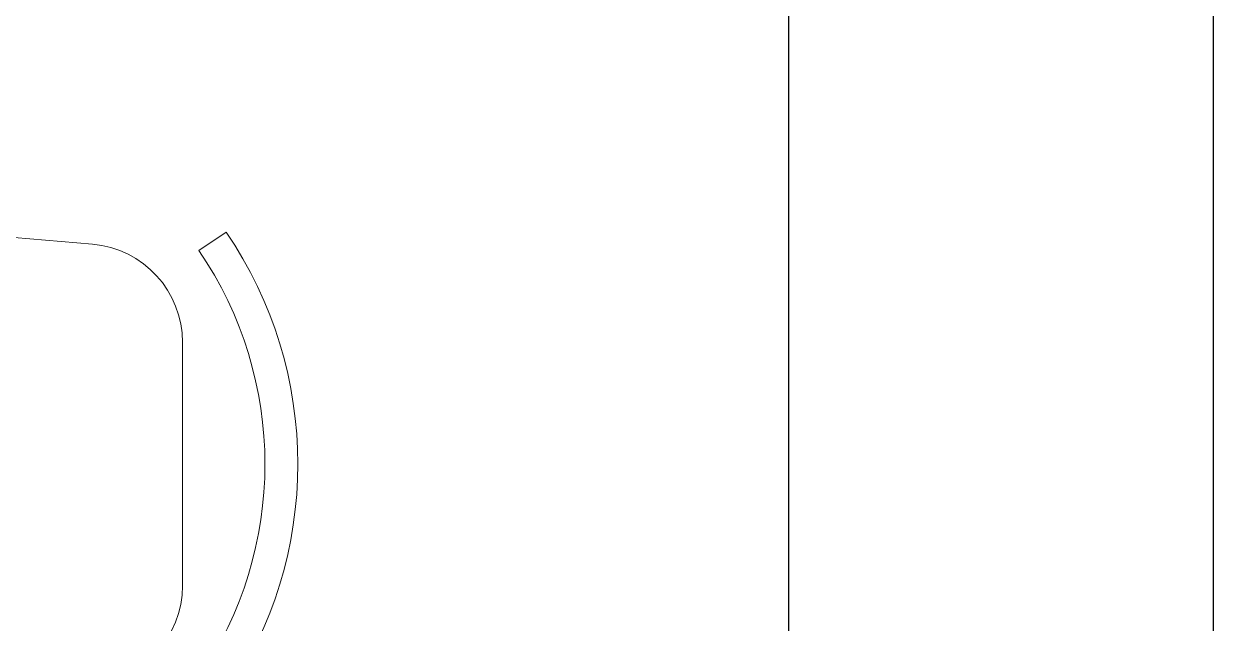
# Model space of a CAD drawing. Header units: millimetres. Extents: x 0 to 145404, y 0 to 194550.
# Drawn here: x 93754 to 94875, y 145166 to 145731 of the extents above; entities that cross this region are included whole.
import ezdxf

# ---------------------------------------------------------------- set-up
doc = ezdxf.new("R2010")
doc.units = ezdxf.units.MM
doc.layers.add('АР - мебель', color=7, linetype='Continuous', lineweight=9, true_color=0x787878)
doc.layers.add('АР - Наружная стена', color=144, linetype='Continuous', lineweight=30)

# ---------------------------------------------------------------- blocks, each defined once
blk = doc.blocks.new('ОГ78_на2персон_стол800х800')
for p, q in [((489.2, -172.3), (724.4, -192.8)), ((824.7, -198.8), (850.3, -181.3)), ((809.3, -285.3), (809.3, -514.7))]:
    blk.add_line(p, q)
for centre, radius, start, end in [((530.7, -400), 387.3, 325.6197, 34.3803), ((716.4, -285.3), 92.9, 0, 85.0303), ((530.7, -400), 356.3, 325.6197, 34.3803), ((716.4, -514.7), 92.9, 274.9697, 0)]:
    blk.add_arc(centre, radius, start, end)
blk = doc.blocks.new('Квартира 1С 3450 тип 9')
at = {"layer": 'АР - Наружная стена'}
blk.add_lwpolyline([(-7150, 3650), (-7150, 0), (-6750, 0), (-6750, 3650)], close=True, dxfattribs=at)
at = {"layer": 'АР - мебель', "xscale": -1}
blk.add_blockref('ОГ78_на2персон_стол800х800', (-5369, 3420), dxfattribs=at)
blk = doc.blocks.new('V_Section_1')
blk.add_blockref('Квартира 1С 3450 тип 9', (7150, -38400))

msp = doc.modelspace()

# ---------------------------------------------------------------- block references
at = {"xscale": -1}
msp.add_blockref('V_Section_1', (94875.5, 180696.1), dxfattribs=at)

doc.saveas('drawing.dxf')
